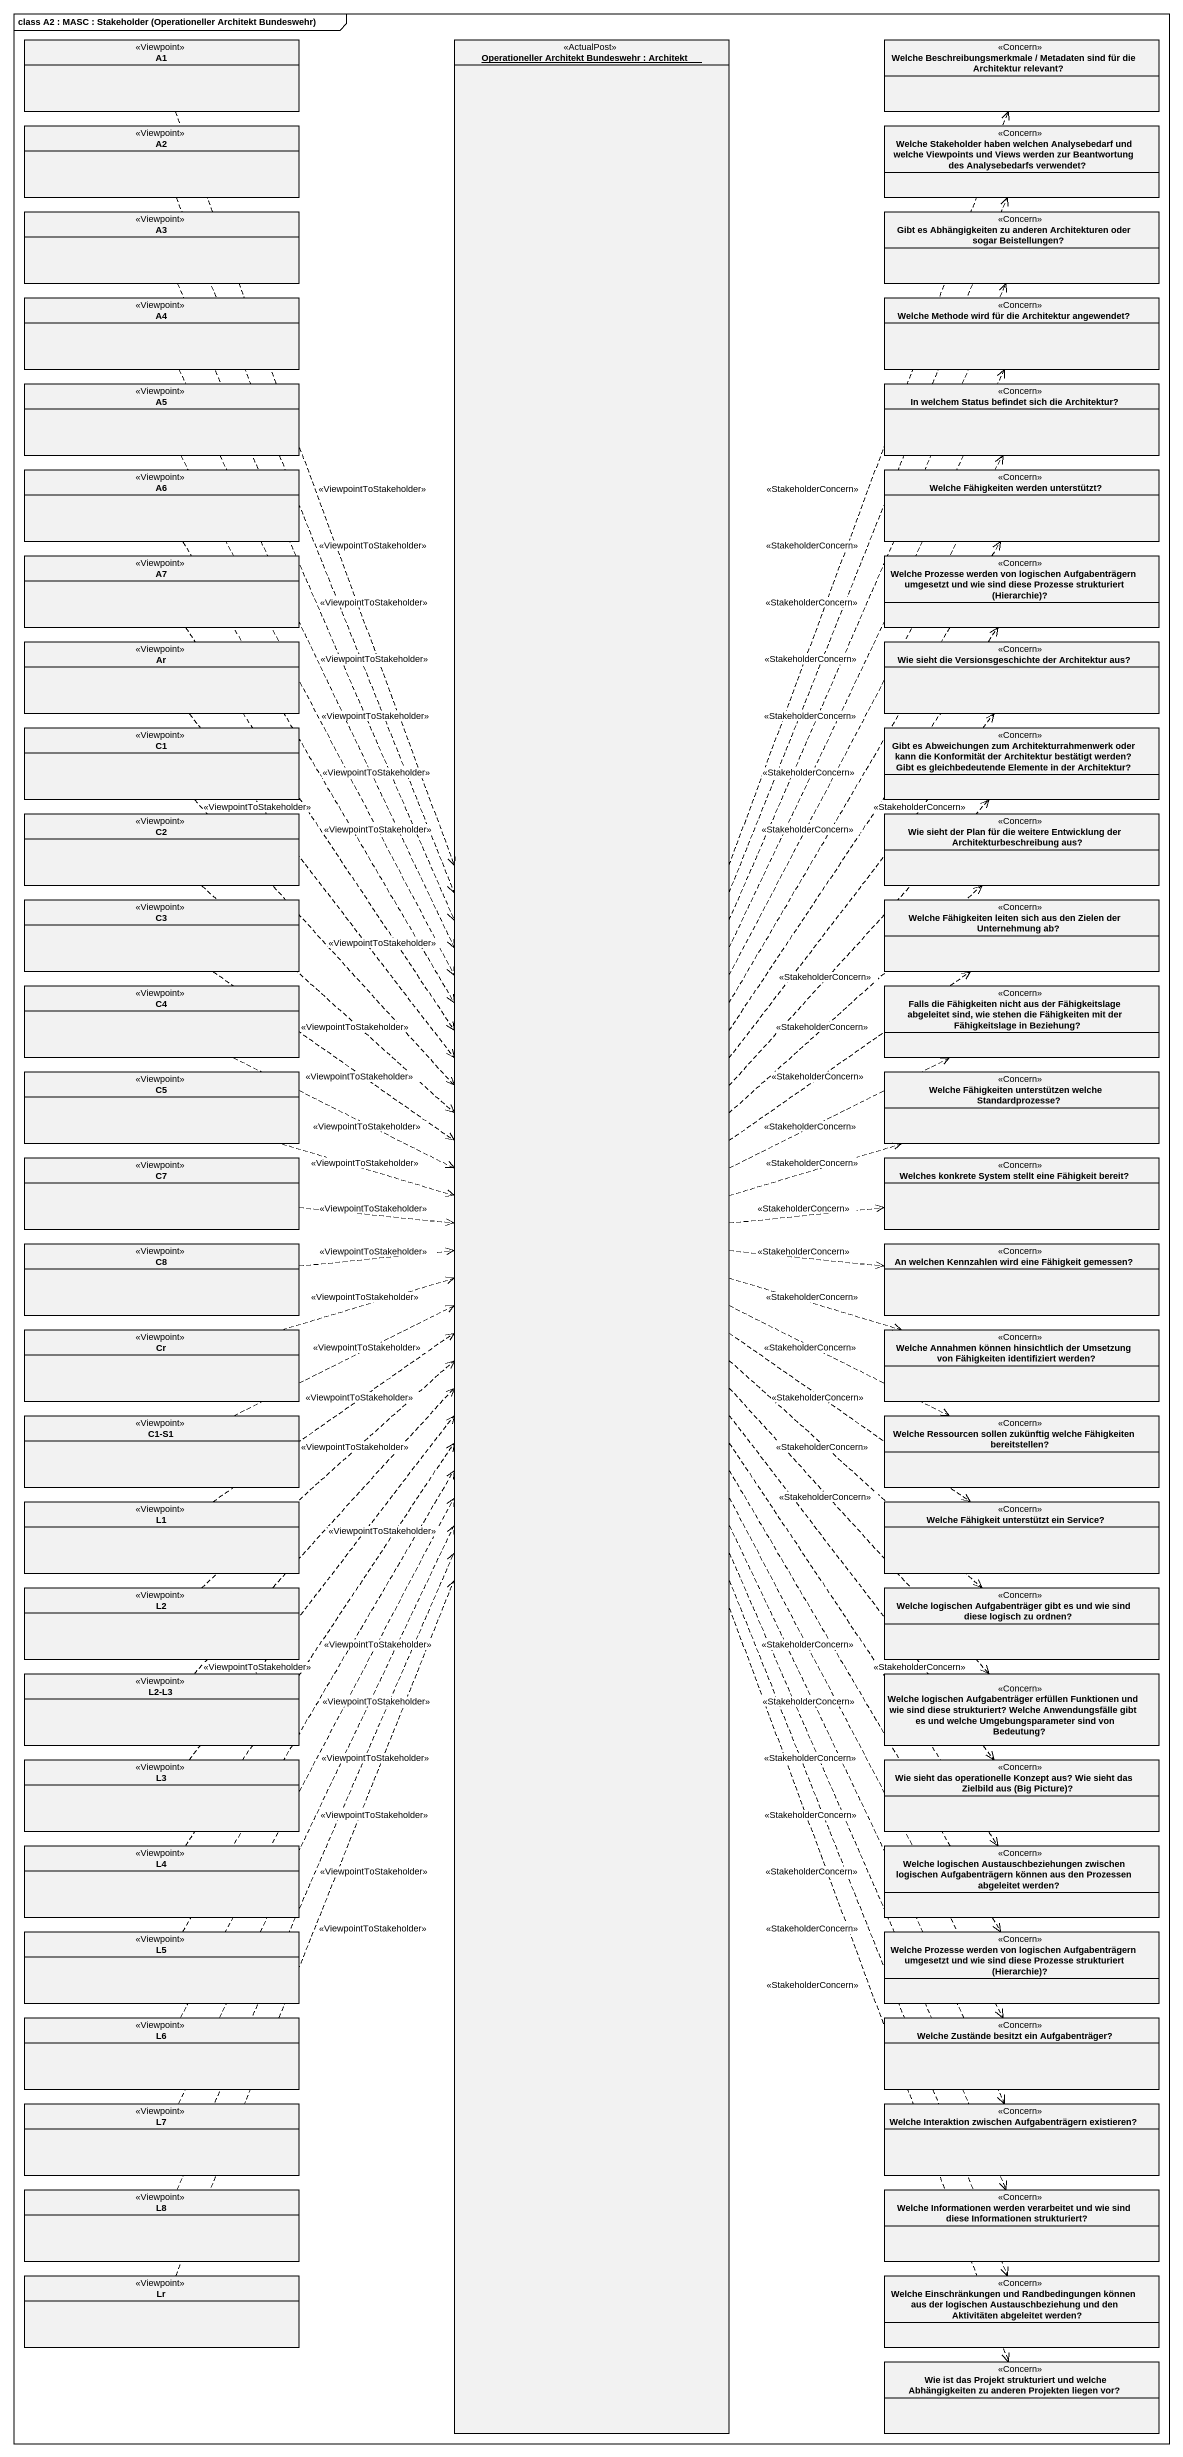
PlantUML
@startuml
mainframe class A2 : MASC : Stakeholder (Operationeller Architekt Bundeswehr)
hide circle
hide empty members
class A1 <<Viewpoint>>
object "Operationeller Architekt Bundeswehr : Architekt" as Operationeller_Architekt <<ActualPost>>
class "Welche Beschreibungsmerkmale / Metadaten sind für die Architektur relevant?" as Welche_Beschreibungsmerkmale <<Concern>>
class A2 <<Viewpoint>>
class "Welche Stakeholder haben welchen Analysebedarf und welche Viewpoints und Views werden zur Beantwortung des Analysebedarfs verwendet?" as Welche_Stakeholder_haben <<Concern>>
class A3 <<Viewpoint>>
class "Gibt es Abhängigkeiten zu anderen Architekturen oder sogar Beistellungen?" as Gibt_es_Abhängigkeiten_zu <<Concern>>
class A4 <<Viewpoint>>
class "Welche Methode wird für die Architektur angewendet?" as Welche_Methode_wird_für_die <<Concern>>
class A5 <<Viewpoint>>
class "In welchem Status befindet sich die Architektur?" as In_welchem_Status_befindet <<Concern>>
class A6 <<Viewpoint>>
class "Welche Fähigkeiten werden unterstützt?" as Welche_Fähigkeiten_werden <<Concern>>
class A7 <<Viewpoint>>
class "Welche Prozesse werden von logischen Aufgabenträgern umgesetzt und wie sind diese Prozesse strukturiert (Hierarchie)?" as Welche_Prozesse_werden_von <<Concern>>
class Ar <<Viewpoint>>
class "Wie sieht die Versionsgeschichte der Architektur aus?" as Wie_sieht_die <<Concern>>
class C1 <<Viewpoint>>
class "Gibt es Abweichungen zum Architekturrahmenwerk oder kann die Konformität der Architektur bestätigt werden? Gibt es gleichbedeutende Elemente in der Architektur?" as Gibt_es_Abweichungen_zum <<Concern>>
class C2 <<Viewpoint>>
class "Wie sieht der Plan für die weitere Entwicklung der Architekturbeschreibung aus?" as Wie_sieht_der_Plan_für_die <<Concern>>
class C3 <<Viewpoint>>
class "Welche Fähigkeiten leiten sich aus den Zielen der Unternehmung ab?" as Welche_Fähigkeiten_leiten <<Concern>>
class C4 <<Viewpoint>>
class "Falls die Fähigkeiten nicht aus der Fähigkeitslage abgeleitet sind, wie stehen die Fähigkeiten mit der Fähigkeitslage in Beziehung?" as Falls_die_Fähigkeiten_nicht <<Concern>>
class C5 <<Viewpoint>>
class "Welche Fähigkeiten unterstützen welche Standardprozesse?" as Welche_Fähigkeiten <<Concern>>
class C7 <<Viewpoint>>
class "Welches konkrete System stellt eine Fähigkeit bereit?" as Welches_konkrete_System <<Concern>>
class C8 <<Viewpoint>>
class "An welchen Kennzahlen wird eine Fähigkeit gemessen?" as An_welchen_Kennzahlen_wird <<Concern>>
class Cr <<Viewpoint>>
class "Welche Annahmen können hinsichtlich der Umsetzung von Fähigkeiten identifiziert werden?" as Welche_Annahmen_können <<Concern>>
class "C1-S1" as C1_S1 <<Viewpoint>>
class "Welche Ressourcen sollen zukünftig welche Fähigkeiten bereitstellen?" as Welche_Ressourcen_sollen <<Concern>>
class L1 <<Viewpoint>>
class "Welche Fähigkeit unterstützt ein Service?" as Welche_Fähigkeit <<Concern>>
class L2 <<Viewpoint>>
class "Welche logischen Aufgabenträger gibt es und wie sind diese logisch zu ordnen?" as Welche_logischen <<Concern>>
class "L2-L3" as L2_L3 <<Viewpoint>>
class "Welche logischen Aufgabenträger erfüllen Funktionen und wie sind diese strukturiert? Welche Anwendungsfälle gibt es und welche Umgebungsparameter sind von Bedeutung?" as Welche_logischen_2 <<Concern>>
class L3 <<Viewpoint>>
class "Wie sieht das operationelle Konzept aus? Wie sieht das Zielbild aus (Big Picture)?" as Wie_sieht_das_operationelle <<Concern>>
class L4 <<Viewpoint>>
class "Welche logischen Austauschbeziehungen zwischen logischen Aufgabenträgern können aus den Prozessen abgeleitet werden?" as Welche_logischen_3 <<Concern>>
class L5 <<Viewpoint>>
class "Welche Prozesse werden von logischen Aufgabenträgern umgesetzt und wie sind diese Prozesse strukturiert (Hierarchie)?" as Welche_Prozesse_werden_von_2 <<Concern>>
class L6 <<Viewpoint>>
class "Welche Zustände besitzt ein Aufgabenträger?" as Welche_Zustände_besitzt_ein <<Concern>>
class L7 <<Viewpoint>>
class "Welche Interaktion zwischen Aufgabenträgern existieren?" as Welche_Interaktion_zwischen <<Concern>>
class L8 <<Viewpoint>>
class "Welche Informationen werden verarbeitet und wie sind diese Informationen strukturiert?" as Welche_Informationen_werden <<Concern>>
class Lr <<Viewpoint>>
class "Welche Einschränkungen und Randbedingungen können aus der logischen Austauschbeziehung und den Aktivitäten abgeleitet werden?" as Welche_Einschränkungen_und <<Concern>>
class "Wie ist das Projekt strukturiert und welche Abhängigkeiten zu anderen Projekten liegen vor?" as Wie_ist_das_Projekt <<Concern>>
A1 ..> Operationeller_Architekt : <<ViewpointToStakeholder>>
Operationeller_Architekt .up.> Welche_Beschreibungsmerkmale : <<StakeholderConcern>>
Operationeller_Architekt .up.> Welche_Stakeholder_haben : <<StakeholderConcern>>
Operationeller_Architekt .up.> Gibt_es_Abhängigkeiten_zu : <<StakeholderConcern>>
Operationeller_Architekt .up.> Welche_Methode_wird_für_die : <<StakeholderConcern>>
Operationeller_Architekt .up.> In_welchem_Status_befindet : <<StakeholderConcern>>
Operationeller_Architekt .up.> Welche_Fähigkeiten_werden : <<StakeholderConcern>>
Operationeller_Architekt .up.> Welche_Prozesse_werden_von : <<StakeholderConcern>>
Operationeller_Architekt .up.> Wie_sieht_die : <<StakeholderConcern>>
Operationeller_Architekt .up.> Gibt_es_Abweichungen_zum : <<StakeholderConcern>>
Operationeller_Architekt .up.> Wie_sieht_der_Plan_für_die : <<StakeholderConcern>>
Operationeller_Architekt .up.> Welche_Fähigkeiten_leiten : <<StakeholderConcern>>
Operationeller_Architekt .right.> Falls_die_Fähigkeiten_nicht : <<StakeholderConcern>>
Operationeller_Architekt .right.> Welche_Fähigkeiten : <<StakeholderConcern>>
Operationeller_Architekt .right.> Welches_konkrete_System : <<StakeholderConcern>>
Operationeller_Architekt .right.> An_welchen_Kennzahlen_wird : <<StakeholderConcern>>
Operationeller_Architekt .right.> Welche_Annahmen_können : <<StakeholderConcern>>
Operationeller_Architekt .right.> Welche_Ressourcen_sollen : <<StakeholderConcern>>
Operationeller_Architekt ..> Welche_Fähigkeit : <<StakeholderConcern>>
Operationeller_Architekt ..> Welche_logischen : <<StakeholderConcern>>
Operationeller_Architekt ..> Welche_logischen_2 : <<StakeholderConcern>>
Operationeller_Architekt ..> Wie_sieht_das_operationelle : <<StakeholderConcern>>
Operationeller_Architekt ..> Welche_logischen_3 : <<StakeholderConcern>>
Operationeller_Architekt ..> Welche_Prozesse_werden_von_2 : <<StakeholderConcern>>
Operationeller_Architekt ..> Welche_Zustände_besitzt_ein : <<StakeholderConcern>>
Operationeller_Architekt ..> Welche_Interaktion_zwischen : <<StakeholderConcern>>
Operationeller_Architekt ..> Welche_Informationen_werden : <<StakeholderConcern>>
Operationeller_Architekt ..> Welche_Einschränkungen_und : <<StakeholderConcern>>
Operationeller_Architekt ..> Wie_ist_das_Projekt : <<StakeholderConcern>>
A2 ..> Operationeller_Architekt : <<ViewpointToStakeholder>>
A3 ..> Operationeller_Architekt : <<ViewpointToStakeholder>>
A4 ..> Operationeller_Architekt : <<ViewpointToStakeholder>>
A5 ..> Operationeller_Architekt : <<ViewpointToStakeholder>>
A6 ..> Operationeller_Architekt : <<ViewpointToStakeholder>>
A7 ..> Operationeller_Architekt : <<ViewpointToStakeholder>>
Ar ..> Operationeller_Architekt : <<ViewpointToStakeholder>>
C1 ..> Operationeller_Architekt : <<ViewpointToStakeholder>>
C2 ..> Operationeller_Architekt : <<ViewpointToStakeholder>>
C3 ..> Operationeller_Architekt : <<ViewpointToStakeholder>>
C4 .right.> Operationeller_Architekt : <<ViewpointToStakeholder>>
C5 .right.> Operationeller_Architekt : <<ViewpointToStakeholder>>
C7 .right.> Operationeller_Architekt : <<ViewpointToStakeholder>>
C8 .right.> Operationeller_Architekt : <<ViewpointToStakeholder>>
Cr .right.> Operationeller_Architekt : <<ViewpointToStakeholder>>
C1_S1 .right.> Operationeller_Architekt : <<ViewpointToStakeholder>>
L1 .up.> Operationeller_Architekt : <<ViewpointToStakeholder>>
L2 .up.> Operationeller_Architekt : <<ViewpointToStakeholder>>
L2_L3 .up.> Operationeller_Architekt : <<ViewpointToStakeholder>>
L3 .up.> Operationeller_Architekt : <<ViewpointToStakeholder>>
L4 .up.> Operationeller_Architekt : <<ViewpointToStakeholder>>
L5 .up.> Operationeller_Architekt : <<ViewpointToStakeholder>>
L6 .up.> Operationeller_Architekt : <<ViewpointToStakeholder>>
L7 .up.> Operationeller_Architekt : <<ViewpointToStakeholder>>
L8 .up.> Operationeller_Architekt : <<ViewpointToStakeholder>>
Lr .up.> Operationeller_Architekt : <<ViewpointToStakeholder>>
@enduml
